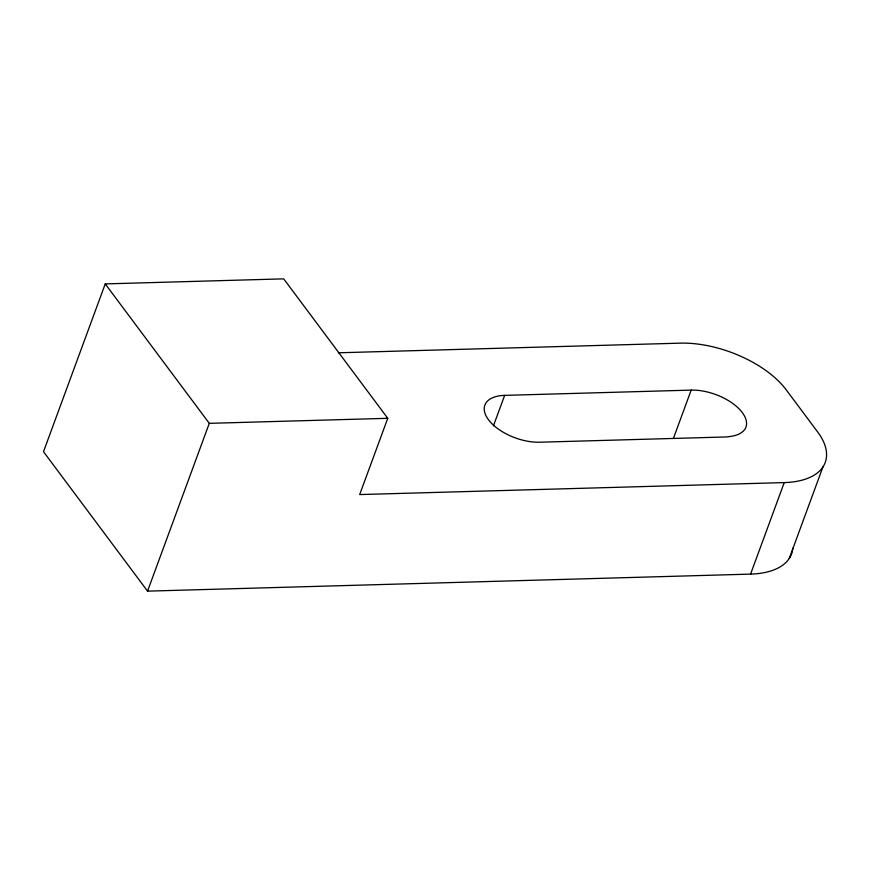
<?xml version="1.0" encoding="UTF-8"?>
<svg xmlns="http://www.w3.org/2000/svg" width="870" height="870" viewBox="0 0 870 870"><rect width="100%" height="100%" fill="white"/><g stroke="black" fill="none" stroke-linecap="round" stroke-linejoin="round"><path stroke-width="1.3" d="M338.365 352.796L680.188 343.15A82.28 42.01 20.2 0 1 786.132 389.727L817.724 432.064A82.28 42.01 20.2 0 1 784.24 482.589L359.68 494.573L387.748 418.307L283.696 278.857L105.237 283.903L43.5 451.693L147.552 591.143L750.571 574.113A82.28 42.01 20.2 0 0 792.82 548.133M147.552 591.143L209.289 423.342L105.237 283.903M493.421 425.887L504.654 395.371L691.182 390.108A39.694 20.271 20.2 0 1 733.051 403.691A39.694 20.271 20.2 0 1 744.807 429.432C740.359 435.228 732.921 436.272 726.145 436.957L539.607 442.221A39.694 20.271 20.2 0 1 488.494 419.753A39.694 20.271 20.2 0 1 504.654 395.371M673.413 438.415L691.182 390.108M750.571 574.113L784.24 482.589M789.253 558.507L822.922 466.972M209.289 423.342L387.748 418.307"/></g></svg>
